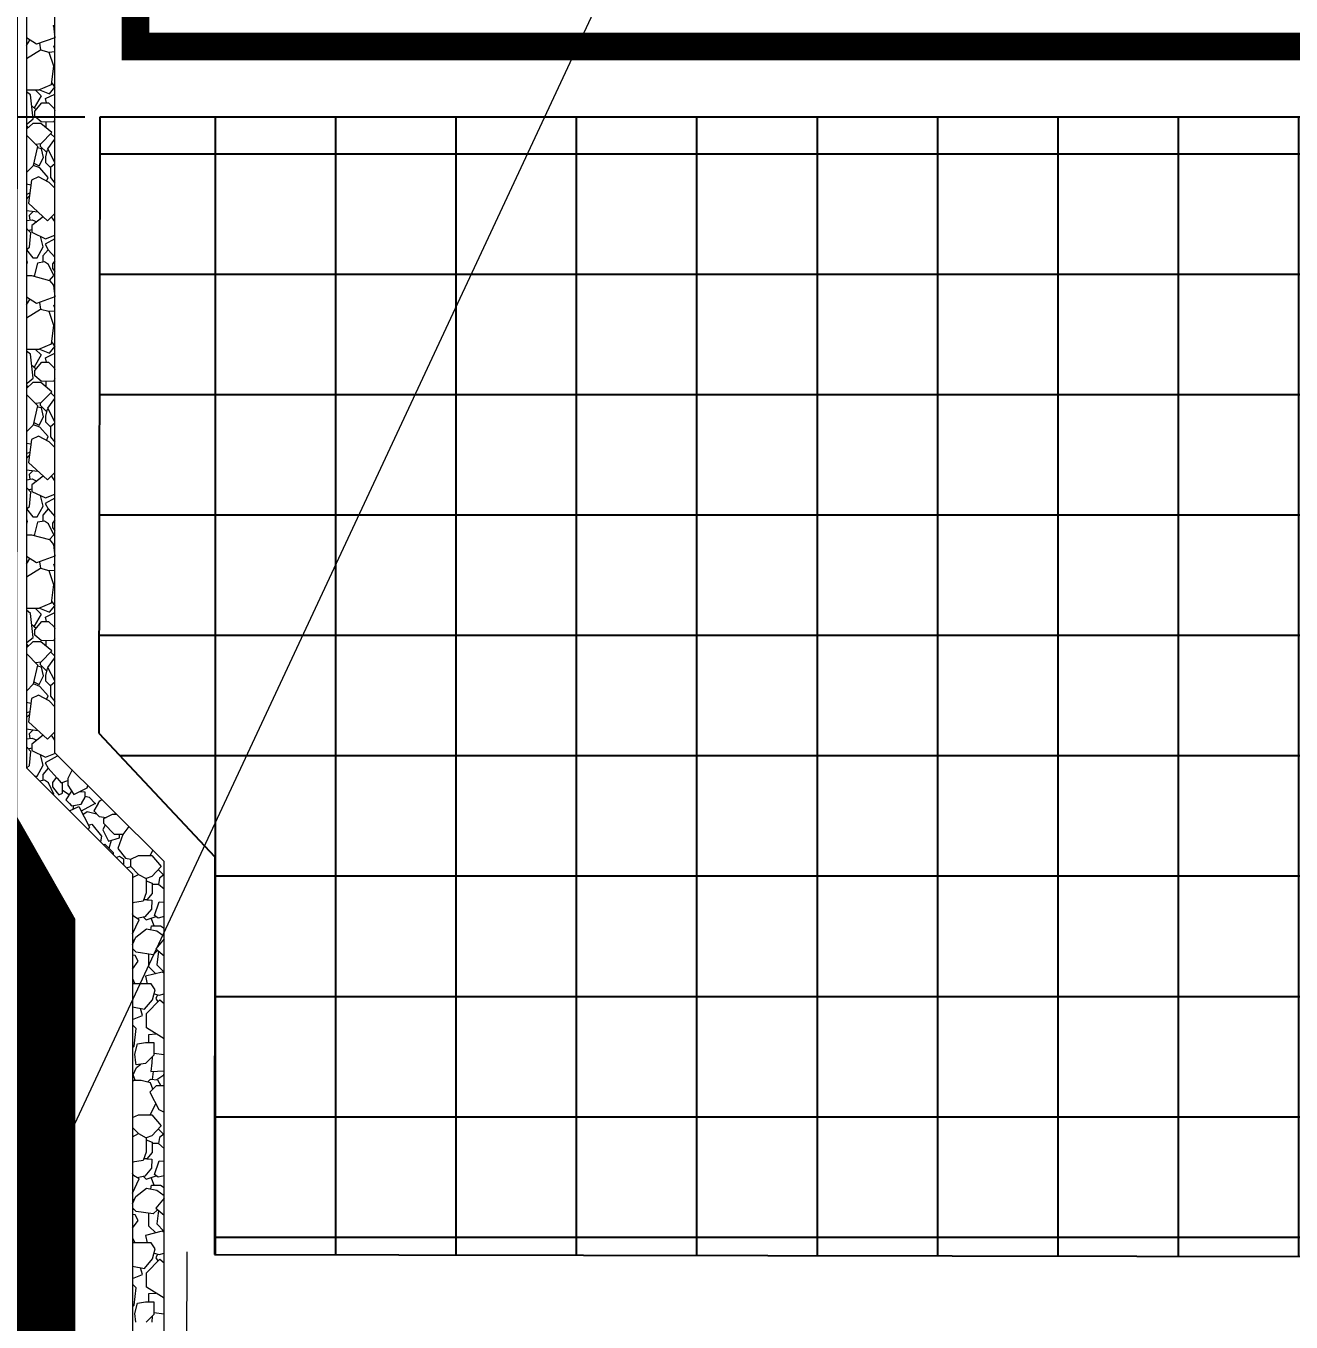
# Model space of a CAD drawing. Header units: inches. Extents: x -0.6 to 87.1, y 0 to 63.4.
# Drawn here: x 10.9 to 16.15, y 26.61 to 31.99 of the extents above; entities that cross this region are included whole.
import ezdxf
from ezdxf import colors
from ezdxf.entities.mleader import LeaderData, LeaderLine
from ezdxf.math import Vec2, Vec3

# ---------------------------------------------------------------- set-up
doc = ezdxf.new("R2010")
doc.units = ezdxf.units.IN
doc.header["$MEASUREMENT"] = 0
doc.linetypes.add('Dash', pattern=[0.25, 0.125, -0.125])
doc.linetypes.add('Dashed - Dense', pattern=[0.8, 0.5, -0.3])
doc.layers.add('Insulation Border', color=8, linetype='Continuous')
doc.layers.add('Insulation Foam', color=9, linetype='Continuous')
doc.layers.add('Protection Course', color=99, linetype='Dashed - Dense', lineweight=0, true_color=0x216123)
doc.layers.add('RamProof SYSTEM LIQUID', color=140, linetype='Continuous', lineweight=0, true_color=0x00bfff)
doc.layers.add('RAM POLY FELT 3.5 FILTER FABRIC.', color=4, linetype='Dash', lineweight=0)
doc.layers.add('Text', color=20, linetype='Continuous', lineweight=0)
doc.styles.get("Standard").update_dxf_attribs({"font": 'arial.ttf'})
doc.dimstyles.get("Standard").update_dxf_attribs({"dimtxt": 0.18, "dimasz": 0.18, "dimexe": 0.18, "dimexo": 0.0625, "dimgap": 0.09, "dimtad": 0, "dimtih": 1, "dimtoh": 1, "dimdec": 4, "dimzin": 0, "dimdsep": 46, "dimtxsty": 'Standard', "dimcen": 0.09, "dimadec": 0, "dimazin": 0, "dimtfac": 1, "dimtdec": 4, "dimtofl": 0, "dimtmove": 0, "dimatfit": 3, "dimfxl": 1, "dimtolj": 1, "dimtzin": 0, "dimarcsym": 0})

# ---------------------------------------------------------------- blocks, each defined once
blk = doc.blocks.new('_Dot')
at = {"color": 0, "linetype": 'ByBlock', "lineweight": -2}
blk.add_line((-0.5, 0), (-1, 0), dxfattribs=at)
at = {"color": 0, "linetype": 'ByBlock', "const_width": 0.5}
blk.add_lwpolyline([(-0.25, 0, 1), (0.25, 0, 1)], format="xyb", close=True, dxfattribs=at)
blk = doc.blocks.new('_ArchTick')
at = {"color": 0, "linetype": 'ByBlock', "const_width": 0.15}
blk.add_lwpolyline([(-0.5, -0.5), (0.5, 0.5)], dxfattribs=at)
blk = doc.blocks.new('*D18')
at = {"layer": 'Defpoints', "color": 0, "transparency": 16777216}
for p in [(6.6715, 61.277), (10.1874, 61.277), (11.2083, 31.6144)]:
    blk.add_point(p, dxfattribs=at)
at = {"layer": 'Text', "color": 0, "lineweight": -2, "transparency": 16777216}
for p, q in [((10.1249, 61.277), (6.4915, 61.277)), ((6.6715, 61.277), (6.6715, 46.4862)), ((6.6715, 31.6144), (6.6715, 45.6029)), ((11.1458, 31.6144), (6.4915, 31.6144))]:
    blk.add_line(p, q, dxfattribs=at)
at = {"layer": 'Text', "color": 0, "lineweight": -2, "transparency": 16777216, "xscale": 0.75, "yscale": 0.75, "zscale": 0.75}
for p, rotation in [((6.6715, 61.277), 90), ((6.6715, 31.6144), 270)]:
    blk.add_blockref('_ArchTick', p, dxfattribs=dict(at, rotation=rotation))
at = {"layer": 'Text', "color": 0, "transparency": 16777216, "insert": (6.6715, 46.0446), "char_height": 0.7, "attachment_point": 5}
blk.add_mtext('\\A1;42" MIN', dxfattribs=at)

msp = doc.modelspace()

# ---------------------------------------------------------------- hatches: boundary and pattern name
at = {"layer": 'Insulation Foam'}
h = msp.add_hatch(dxfattribs=at)
h.set_pattern_fill('NET', color=256, scale=4)
h.set_pattern_definition([(0, (10.1874, 23.9621), (0, 0.5), []), (90, (10.1874, 23.9621), (-0.5, 3e-17), [])])
h.paths.add_polyline_path([(11.20828, 31.61438), (11.20376, 29.05572), (11.68607, 28.54234), (11.68366, 26.88982), (16.4147, 26.88146), (17.40717, 26.68283), (58.72945, 26.68283), (58.72945, 31.61438)])

# ---------------------------------------------------------------- linework, layer by layer
at = {"layer": 'Insulation Border', "flags": 128}
msp.add_lwpolyline([(11.20828, 31.61438), (11.20376, 29.05572), (11.68607, 28.54234), (11.68366, 26.88982), (16.4147, 26.88146), (17.40717, 26.68283), (58.72945, 26.68283), (58.72945, 31.61438)], close=True, dxfattribs=at)
at = {"layer": 'Protection Course', "linetype": 'Continuous'}
for p, q in [((11.015, 31.9933), (11.02078, 31.9441)), ((10.90319, 31.91182), (10.91733, 31.93425)), ((10.94449, 31.91713), (10.9032, 31.94316)), ((11.02078, 31.9441), (10.94449, 31.91713)), ((11.02125, 31.95676), (11.01903, 31.95898)), ((10.90318, 31.85829), (10.96099, 31.89421)), ((10.95684, 31.9215), (10.96099, 31.89421)), ((10.96099, 31.89421), (10.996, 31.88475)), ((10.996, 31.88475), (11.02125, 31.88665)), ((10.996, 31.88475), (11.01569, 31.82726)), ((11.01641, 31.90915), (11.02125, 31.91356)), ((11.02125, 31.89841), (11.01641, 31.90915)), ((11.01569, 31.82726), (11.00546, 31.7485)), ((11.02125, 31.81714), (11.01412, 31.81513)), ((10.95322, 31.72647), (10.90316, 31.72647)), ((10.92047, 31.70662), (10.90316, 31.71966)), ((10.9411, 31.72647), (10.96399, 31.70357)), ((11.00546, 31.7485), (10.95322, 31.72647)), ((10.95681, 31.72798), (10.99913, 31.71108)), ((10.99913, 31.71108), (11.02096, 31.73854)), ((11.0067, 31.75805), (11.02125, 31.73815)), ((10.93097, 31.6067), (10.92047, 31.70662)), ((10.92529, 31.6608), (10.94394, 31.64532)), ((10.96399, 31.70357), (10.93461, 31.65306)), ((10.93836, 31.63859), (10.96738, 31.67356)), ((10.96738, 31.67356), (10.9953, 31.67356)), ((10.98258, 31.69164), (11.02125, 31.7103)), ((10.98625, 31.67356), (10.98258, 31.69164)), ((10.9953, 31.67356), (11.0183, 31.65056)), ((10.90587, 31.58662), (10.93097, 31.6067)), ((10.93836, 31.61661), (10.93836, 31.63859)), ((10.9647, 31.59467), (10.93836, 31.61661)), ((11.02125, 31.60357), (11.01501, 31.59307)), ((11.0183, 31.65056), (11.02125, 31.64239)), ((10.92904, 31.58869), (10.90313, 31.5641)), ((10.90313, 31.58719), (10.90587, 31.58662)), ((10.90313, 31.57788), (10.90971, 31.57035)), ((10.96266, 31.58869), (10.92904, 31.58869)), ((11.00893, 31.55064), (10.96266, 31.58869)), ((10.96376, 31.50547), (11.00893, 31.55064)), ((11.01501, 31.59307), (10.9647, 31.59467)), ((10.98365, 31.59407), (10.98365, 31.57143)), ((10.95062, 31.49178), (10.90312, 31.53927)), ((10.93994, 31.50245), (10.96376, 31.50547)), ((10.96013, 31.50501), (10.96013, 31.49446)), ((10.99117, 31.48256), (11.02125, 31.5225)), ((11.00367, 31.54538), (11.02125, 31.52969)), ((10.93227, 31.41376), (10.95062, 31.49178)), ((10.96538, 31.48306), (10.94945, 31.4868)), ((10.95555, 31.41184), (10.97357, 31.44693)), ((10.96013, 31.49446), (10.98763, 31.46697)), ((10.97357, 31.44693), (10.96538, 31.48306)), ((10.98374, 31.44907), (10.99004, 31.47809)), ((10.98374, 31.42471), (10.98374, 31.44907)), ((10.99004, 31.47809), (10.99329, 31.47858)), ((11.02125, 31.4262), (10.99117, 31.48256)), ((10.9031, 31.38458), (10.93227, 31.41376)), ((10.95846, 31.40336), (10.93227, 31.41376)), ((10.93438, 31.42271), (10.95555, 31.41184)), ((10.99305, 31.36428), (10.95846, 31.40336)), ((11.00318, 31.40527), (10.98374, 31.42471)), ((11.02125, 31.42056), (11.00318, 31.40527)), ((11.00318, 31.40527), (11.00318, 31.36311)), ((10.90309, 31.33727), (10.92149, 31.33369)), ((10.92405, 31.35248), (10.91106, 31.25693)), ((10.95334, 31.36646), (10.92405, 31.35248)), ((10.99729, 31.34316), (10.95334, 31.36646)), ((10.98683, 31.34871), (10.99305, 31.36428)), ((11.02125, 31.3192), (10.99729, 31.34316)), ((11.00318, 31.36311), (11.02125, 31.34052)), ((10.90308, 31.29365), (10.91685, 31.29948)), ((10.915, 31.28588), (10.90308, 31.27396)), ((10.90307, 31.22676), (10.9509, 31.22043)), ((10.91106, 31.25693), (10.99063, 31.18402)), ((10.90306, 31.1853), (10.92732, 31.18836)), ((10.93122, 31.22303), (10.91448, 31.20629)), ((10.91448, 31.20629), (10.91691, 31.18705)), ((10.97281, 31.20035), (10.92538, 31.16405)), ((10.92732, 31.18836), (10.94566, 31.17958)), ((10.99063, 31.18402), (11.02125, 31.21464)), ((11.02125, 31.18065), (11.00728, 31.20067)), ((10.90699, 31.14837), (10.90305, 31.15061)), ((10.92182, 31.13355), (10.90699, 31.14837)), ((10.91159, 31.14378), (10.92538, 31.14779)), ((10.91589, 31.07423), (10.92182, 31.13355)), ((10.92538, 31.16405), (10.92538, 31.13675)), ((10.92538, 31.13675), (10.98264, 31.10945)), ((10.97273, 31.07584), (10.96111, 31.11971)), ((10.98264, 31.10945), (11.02125, 31.12467)), ((10.90304, 31.06401), (10.91589, 31.07423)), ((10.94711, 31.03042), (10.97273, 31.07584)), ((11.02125, 31.10872), (10.98119, 31.08642)), ((10.98119, 31.08642), (10.99374, 31.06388)), ((10.90283, 31.06385), (10.92942, 31.03042)), ((10.90303, 31.02062), (10.90631, 31.01218)), ((10.90631, 31.01218), (10.90303, 31.00055)), ((10.92942, 31.03042), (10.94711, 31.03042)), ((10.97738, 31.01346), (10.94918, 31.00837)), ((10.99374, 31.06388), (10.9711, 31.03773)), ((10.9711, 31.03773), (10.9711, 31.01232)), ((10.99449, 31.00236), (10.97738, 31.01346)), ((10.99374, 31.06388), (11.02125, 31.03225)), ((11.02125, 31.01809), (11.01079, 31.00442)), ((10.94918, 31.00837), (10.93461, 30.95345)), ((11.01669, 30.95612), (10.99449, 31.00236)), ((11.01079, 31.00442), (11.01079, 30.98617)), ((11.01079, 30.98617), (11.02125, 30.97283)), ((10.90302, 30.95635), (10.92368, 30.95635)), ((10.92368, 30.95635), (10.99853, 30.93649)), ((10.93461, 30.95345), (10.93531, 30.95612)), ((10.99853, 30.93649), (11.01669, 30.95612)), ((10.99853, 30.93649), (11.015, 30.91654)), ((11.015, 30.91654), (11.02078, 30.86734)), ((10.94449, 30.84037), (10.903, 30.86652)), ((10.903, 30.83475), (10.91733, 30.85749)), ((11.02078, 30.86734), (10.94449, 30.84037)), ((11.02125, 30.88), (11.01903, 30.88222)), ((10.90299, 30.78142), (10.96099, 30.81745)), ((10.95684, 30.84474), (10.96099, 30.81745)), ((10.96099, 30.81745), (10.996, 30.80799)), ((10.996, 30.80799), (11.02125, 30.8099)), ((10.996, 30.80799), (11.01569, 30.7505)), ((11.01641, 30.83239), (11.02125, 30.8368)), ((11.02125, 30.82166), (11.01641, 30.83239)), ((11.01569, 30.7505), (11.00546, 30.67175)), ((11.02125, 30.74039), (11.01412, 30.73838)), ((10.95322, 30.64971), (10.90296, 30.64971)), ((10.92047, 30.62986), (10.90296, 30.64304)), ((10.9411, 30.64971), (10.96399, 30.62681)), ((11.00546, 30.67175), (10.95322, 30.64971)), ((10.95681, 30.65122), (10.99913, 30.63433)), ((10.99913, 30.63433), (11.02096, 30.66179)), ((11.0067, 30.6813), (11.02125, 30.66139)), ((10.93097, 30.52994), (10.92047, 30.62986)), ((10.92529, 30.58404), (10.94394, 30.56856)), ((10.96399, 30.62681), (10.93461, 30.5763)), ((10.93836, 30.56183), (10.96738, 30.5968)), ((10.96738, 30.5968), (10.9953, 30.5968)), ((10.98258, 30.61489), (11.02125, 30.63354)), ((10.98625, 30.5968), (10.98258, 30.61489)), ((10.9953, 30.5968), (11.0183, 30.5738)), ((10.90587, 30.50986), (10.93097, 30.52994)), ((10.93836, 30.53985), (10.93836, 30.56183)), ((10.9647, 30.51791), (10.93836, 30.53985)), ((11.02125, 30.52682), (11.01501, 30.51631)), ((11.0183, 30.5738), (11.02125, 30.56563)), ((10.92904, 30.51193), (10.90293, 30.48716)), ((10.90294, 30.51047), (10.90587, 30.50986)), ((10.90294, 30.50134), (10.90971, 30.49359)), ((10.96266, 30.51193), (10.92904, 30.51193)), ((11.00893, 30.47388), (10.96266, 30.51193)), ((10.96376, 30.42871), (11.00893, 30.47388)), ((11.01501, 30.51631), (10.9647, 30.51791)), ((10.98365, 30.51731), (10.98365, 30.49467)), ((10.95062, 30.41502), (10.90293, 30.46271)), ((10.93994, 30.4257), (10.96376, 30.42871)), ((10.96013, 30.42825), (10.96013, 30.4177)), ((10.99117, 30.4058), (11.02125, 30.44575)), ((11.00367, 30.46862), (11.02125, 30.45293)), ((10.93227, 30.337), (10.95062, 30.41502)), ((10.96538, 30.4063), (10.94945, 30.41004)), ((10.95555, 30.33508), (10.97357, 30.37017)), ((10.96013, 30.4177), (10.98763, 30.39021)), ((10.97357, 30.37017), (10.96538, 30.4063)), ((10.98374, 30.37231), (10.99004, 30.40133)), ((10.98374, 30.34795), (10.98374, 30.37231)), ((10.99004, 30.40133), (10.99329, 30.40182)), ((11.02125, 30.34944), (10.99117, 30.4058)), ((10.9029, 30.30762), (10.93227, 30.337)), ((10.95846, 30.3266), (10.93227, 30.337)), ((10.93438, 30.34595), (10.95555, 30.33508)), ((10.99305, 30.28752), (10.95846, 30.3266)), ((11.00318, 30.32851), (10.98374, 30.34795)), ((11.02125, 30.3438), (11.00318, 30.32851)), ((11.00318, 30.32851), (11.00318, 30.28635)), ((10.90289, 30.26055), (10.92149, 30.25693)), ((10.92405, 30.27572), (10.91106, 30.18017)), ((10.95334, 30.2897), (10.92405, 30.27572)), ((10.99729, 30.2664), (10.95334, 30.2897)), ((10.98683, 30.27195), (10.99305, 30.28752)), ((11.02125, 30.24244), (10.99729, 30.2664)), ((11.00318, 30.28635), (11.02125, 30.26376)), ((10.915, 30.20912), (10.90288, 30.197)), ((10.90289, 30.21681), (10.91685, 30.22272)), ((10.90252, 30.15007), (10.9509, 30.14367)), ((10.91106, 30.18017), (10.99063, 30.10727)), ((10.90287, 30.10852), (10.92732, 30.1116)), ((10.93122, 30.14627), (10.91448, 30.12953)), ((10.91448, 30.12953), (10.91691, 30.11029)), ((10.97281, 30.1236), (10.92538, 30.08729)), ((10.92732, 30.1116), (10.94566, 30.10282)), ((10.99063, 30.10727), (11.02125, 30.13788)), ((11.02125, 30.10389), (11.00728, 30.12391)), ((10.90699, 30.07162), (10.90286, 30.07396)), ((10.92182, 30.05679), (10.90699, 30.07162)), ((10.91159, 30.06702), (10.92538, 30.07103)), ((10.91589, 29.99747), (10.92182, 30.05679)), ((10.92538, 30.08729), (10.92538, 30.05999)), ((10.92538, 30.05999), (10.98264, 30.03269)), ((10.97273, 29.99909), (10.96111, 30.04296)), ((10.98264, 30.03269), (11.02125, 30.04791)), ((10.90285, 29.9871), (10.91589, 29.99747)), ((10.94711, 29.95366), (10.97273, 29.99909)), ((11.02125, 30.03196), (10.98119, 30.00966)), ((10.98119, 30.00966), (10.99374, 29.98712)), ((10.90283, 29.98709), (10.92942, 29.95366)), ((10.90631, 29.93542), (10.90283, 29.92311)), ((10.90284, 29.94436), (10.90631, 29.93542)), ((10.92942, 29.95366), (10.94711, 29.95366)), ((10.97738, 29.9367), (10.94918, 29.93161)), ((10.99374, 29.98712), (10.9711, 29.96097)), ((10.9711, 29.96097), (10.9711, 29.93556)), ((10.99449, 29.9256), (10.97738, 29.9367)), ((10.99374, 29.98712), (11.02125, 29.9555)), ((11.02125, 29.94134), (11.01079, 29.92766)), ((10.94918, 29.93161), (10.93461, 29.8767)), ((11.01669, 29.87936), (10.99449, 29.9256)), ((11.01079, 29.92766), (11.01079, 29.90941)), ((11.01079, 29.90941), (11.02125, 29.89607)), ((10.90283, 29.87959), (10.92368, 29.87959)), ((10.92368, 29.87959), (10.99853, 29.85973)), ((10.93461, 29.8767), (10.93531, 29.87936)), ((10.99853, 29.85973), (11.01669, 29.87936)), ((10.99853, 29.85973), (11.015, 29.83979)), ((11.015, 29.83979), (11.02078, 29.79058)), ((10.9028, 29.75769), (10.91733, 29.78073)), ((10.94449, 29.76361), (10.90281, 29.78988)), ((11.02078, 29.79058), (10.94449, 29.76361)), ((11.02125, 29.80325), (11.01903, 29.80546)), ((10.90279, 29.70454), (10.96099, 29.74069)), ((10.95684, 29.76798), (10.96099, 29.74069)), ((10.96099, 29.74069), (10.996, 29.73123)), ((10.996, 29.73123), (11.02125, 29.73314)), ((10.996, 29.73123), (11.01569, 29.67374)), ((11.01641, 29.75563), (11.02125, 29.76004)), ((11.02125, 29.7449), (11.01641, 29.75563)), ((11.01569, 29.67374), (11.00546, 29.59499)), ((11.02125, 29.66363), (11.01412, 29.66162)), ((10.95322, 29.57295), (10.90277, 29.57295)), ((10.92047, 29.5531), (10.90277, 29.56643)), ((10.9411, 29.57295), (10.96399, 29.55005)), ((11.00546, 29.59499), (10.95322, 29.57295)), ((10.95681, 29.57446), (10.99913, 29.55757)), ((10.99913, 29.55757), (11.02096, 29.58503)), ((11.0067, 29.60454), (11.02125, 29.58463)), ((10.93097, 29.45318), (10.92047, 29.5531)), ((10.92529, 29.50728), (10.94394, 29.4918)), ((10.96399, 29.55005), (10.93461, 29.49954)), ((10.93836, 29.48508), (10.96738, 29.52004)), ((10.96738, 29.52004), (10.9953, 29.52004)), ((10.98258, 29.53813), (11.02125, 29.55678)), ((10.98625, 29.52004), (10.98258, 29.53813)), ((10.9953, 29.52004), (11.0183, 29.49704)), ((10.90587, 29.4331), (10.93097, 29.45318)), ((10.93836, 29.4631), (10.93836, 29.48508)), ((10.9647, 29.44116), (10.93836, 29.4631)), ((11.02125, 29.45006), (11.01501, 29.43955)), ((11.0183, 29.49704), (11.02125, 29.48887)), ((10.92904, 29.43517), (10.90274, 29.41022)), ((10.90274, 29.4248), (10.90971, 29.41683)), ((10.90275, 29.43375), (10.90587, 29.4331)), ((10.96266, 29.43517), (10.92904, 29.43517)), ((11.00893, 29.39712), (10.96266, 29.43517)), ((10.96376, 29.35195), (11.00893, 29.39712)), ((11.01501, 29.43955), (10.9647, 29.44116)), ((10.98365, 29.44055), (10.98365, 29.41791)), ((10.95062, 29.33826), (10.90274, 29.38614)), ((10.93994, 29.34894), (10.96376, 29.35195)), ((10.96013, 29.35149), (10.96013, 29.34095)), ((10.99117, 29.32905), (11.02125, 29.36899)), ((11.00367, 29.39186), (11.02125, 29.37617)), ((10.93227, 29.26024), (10.95062, 29.33826)), ((10.96538, 29.32954), (10.94945, 29.33329)), ((10.95555, 29.25832), (10.97357, 29.29341)), ((10.96013, 29.34095), (10.98763, 29.31345)), ((10.97357, 29.29341), (10.96538, 29.32954)), ((10.98374, 29.29555), (10.99004, 29.32457)), ((10.98374, 29.27119), (10.98374, 29.29555)), ((10.99004, 29.32457), (10.99329, 29.32506)), ((11.02125, 29.27268), (10.99117, 29.32905)), ((10.90271, 29.23067), (10.93227, 29.26024)), ((10.95846, 29.24984), (10.93227, 29.26024)), ((10.93438, 29.26919), (10.95555, 29.25832)), ((10.99305, 29.21076), (10.95846, 29.24984)), ((11.00318, 29.25175), (10.98374, 29.27119)), ((11.02125, 29.26704), (11.00318, 29.25175)), ((11.00318, 29.25175), (11.00318, 29.20959)), ((10.9027, 29.18383), (10.92149, 29.18017)), ((10.92405, 29.19896), (10.91106, 29.10341)), ((10.95334, 29.21294), (10.92405, 29.19896)), ((10.99729, 29.18964), (10.95334, 29.21294)), ((10.98683, 29.19519), (10.99305, 29.21076)), ((11.02125, 29.16568), (10.99729, 29.18964)), ((11.00318, 29.20959), (11.02125, 29.187)), ((10.90269, 29.13997), (10.91685, 29.14596)), ((10.915, 29.13236), (10.90269, 29.12005)), ((10.90252, 29.07332), (10.9509, 29.06691)), ((10.91106, 29.10341), (10.99063, 29.03051)), ((10.90267, 29.03174), (10.92732, 29.03484)), ((10.93122, 29.06952), (10.91448, 29.05277)), ((10.91448, 29.05277), (10.91691, 29.03353)), ((10.97281, 29.04684), (10.92538, 29.01053)), ((10.92732, 29.03484), (10.94566, 29.02606)), ((10.99063, 29.03051), (11.02125, 29.06113)), ((11.02125, 29.02713), (11.00728, 29.04715)), ((10.90699, 28.99486), (10.90267, 28.99732)), ((10.92182, 28.98003), (10.90699, 28.99486)), ((10.91159, 28.99026), (10.92538, 28.99427)), ((10.91589, 28.92071), (10.92182, 28.98003)), ((10.92538, 29.01053), (10.92538, 28.98323)), ((10.92538, 28.98323), (10.98264, 28.95593)), ((10.97273, 28.92233), (10.96111, 28.9662)), ((10.98264, 28.95593), (11.02336, 28.97199)), ((10.90329, 28.91069), (10.91589, 28.92071)), ((10.94711, 28.8769), (10.97273, 28.92233)), ((11.02997, 28.96005), (10.98119, 28.9329)), ((10.98119, 28.9329), (10.99374, 28.91036)), ((11.03341, 28.96197), (11.02997, 28.96005)), ((10.93715, 28.8769), (10.94711, 28.8769)), ((10.97738, 28.85994), (10.95771, 28.85639)), ((10.99374, 28.91036), (10.9711, 28.88421)), ((10.9711, 28.88421), (10.9711, 28.85881)), ((10.99449, 28.84884), (10.97738, 28.85994)), ((10.99374, 28.91036), (11.02997, 28.86871)), ((11.02701, 28.87211), (11.01079, 28.8509)), ((11.02997, 28.86871), (11.04711, 28.84901)), ((11.04711, 28.84901), (11.07495, 28.85916)), ((11.09238, 28.90313), (11.07495, 28.86678)), ((11.07495, 28.86678), (11.07495, 28.84015)), ((11.01669, 28.8026), (10.99449, 28.84884)), ((11.01079, 28.8509), (11.01079, 28.83265)), ((11.01079, 28.83265), (11.02997, 28.80818)), ((11.02997, 28.80818), (11.03726, 28.79889)), ((11.03726, 28.79889), (11.05323, 28.80619)), ((11.05323, 28.80619), (11.05323, 28.85124)), ((11.05323, 28.8186), (11.08085, 28.80021)), ((11.09082, 28.81518), (11.06643, 28.77854)), ((11.07495, 28.84015), (11.10025, 28.80034)), ((11.10025, 28.80034), (11.15475, 28.82851)), ((11.147, 28.8105), (11.12367, 28.81245)), ((11.147, 28.78919), (11.147, 28.8105)), ((11.15475, 28.82851), (11.15759, 28.83808)), ((11.01426, 28.79998), (11.01669, 28.8026)), ((11.06643, 28.77854), (11.08194, 28.76303)), ((11.08126, 28.73313), (11.12123, 28.75074)), ((11.08194, 28.76303), (11.09073, 28.75424)), ((11.09073, 28.75424), (11.12968, 28.76056)), ((11.099, 28.75558), (11.09619, 28.73971)), ((11.12123, 28.75074), (11.16432, 28.6648)), ((11.12968, 28.76056), (11.13117, 28.76303)), ((11.18834, 28.76303), (11.13067, 28.7319)), ((11.13117, 28.76303), (11.147, 28.78919)), ((11.147, 28.79353), (11.16368, 28.79045)), ((11.16368, 28.79045), (11.18834, 28.76303)), ((11.20127, 28.76303), (11.18222, 28.73295)), ((11.20127, 28.76303), (11.20826, 28.77407)), ((11.20826, 28.77407), (11.2162, 28.7796)), ((11.1377, 28.71789), (11.15557, 28.72981)), ((11.15557, 28.72981), (11.19395, 28.72122)), ((11.18222, 28.73295), (11.20569, 28.70948)), ((11.20569, 28.70948), (11.23381, 28.70562)), ((11.22508, 28.70119), (11.26067, 28.71925)), ((11.22508, 28.68093), (11.22508, 28.70119)), ((11.26067, 28.71925), (11.27669, 28.71925)), ((11.27214, 28.7238), (11.27065, 28.71925)), ((11.16432, 28.6648), (11.15959, 28.65499)), ((11.16005, 28.67332), (11.17525, 28.67764)), ((11.17525, 28.67764), (11.21522, 28.62727)), ((11.2304, 28.67527), (11.22016, 28.65459)), ((11.22016, 28.65459), (11.24316, 28.60663)), ((11.26833, 28.63498), (11.22508, 28.68093)), ((11.32768, 28.66839), (11.30345, 28.63498)), ((11.21522, 28.62727), (11.21043, 28.60428)), ((11.22204, 28.59269), (11.22805, 28.59414)), ((11.22805, 28.59414), (11.26287, 28.55932)), ((11.24316, 28.60663), (11.2889, 28.62059)), ((11.25435, 28.61004), (11.24546, 28.57673)), ((11.30345, 28.63498), (11.26833, 28.63498)), ((11.30345, 28.63498), (11.28226, 28.57666)), ((11.2889, 28.62059), (11.2889, 28.63498)), ((11.26287, 28.55932), (11.26287, 28.55196)), ((11.27514, 28.53971), (11.28981, 28.54421)), ((11.28226, 28.57666), (11.31375, 28.53651)), ((11.28981, 28.54421), (11.30623, 28.53304)), ((11.31375, 28.53651), (11.3365, 28.53261)), ((11.3365, 28.53261), (11.36771, 28.54685)), ((11.36771, 28.54685), (11.42356, 28.54685)), ((11.41641, 28.54685), (11.42775, 28.56856)), ((11.42356, 28.54685), (11.46189, 28.50141)), ((11.30623, 28.53304), (11.30623, 28.5087)), ((11.30623, 28.50939), (11.32857, 28.48705)), ((11.31904, 28.49658), (11.3365, 28.50141)), ((11.32857, 28.48705), (11.32857, 28.48641)), ((11.3365, 28.50141), (11.3365, 28.53261)), ((11.36881, 28.4691), (11.3365, 28.50141)), ((11.46189, 28.50141), (11.42356, 28.46034)), ((11.45025, 28.48894), (11.46909, 28.4701)), ((11.34368, 28.4556), (11.36881, 28.4691)), ((11.36881, 28.4691), (11.40056, 28.45213)), ((11.42356, 28.46034), (11.40056, 28.45213)), ((11.40056, 28.45213), (11.40056, 28.39245)), ((11.40056, 28.44278), (11.42522, 28.43292)), ((11.42522, 28.43292), (11.42522, 28.39022)), ((11.4515, 28.42745), (11.42522, 28.42745)), ((11.45533, 28.45318), (11.4515, 28.42745)), ((11.47441, 28.40787), (11.4515, 28.42745)), ((11.47441, 28.46808), (11.45533, 28.45318)), ((11.46909, 28.4701), (11.47441, 28.47046)), ((11.40056, 28.39245), (11.38742, 28.3574)), ((11.42522, 28.39022), (11.40332, 28.36394)), ((11.38742, 28.3574), (11.34368, 28.35078)), ((11.34368, 28.34797), (11.34573, 28.35109)), ((11.40332, 28.36394), (11.38987, 28.36394)), ((11.42287, 28.32506), (11.39455, 28.29213)), ((11.40332, 28.36394), (11.42348, 28.36239)), ((11.42348, 28.36239), (11.42287, 28.32506)), ((11.43528, 28.29894), (11.45398, 28.35552)), ((11.45398, 28.35552), (11.47441, 28.35428)), ((11.34813, 28.29575), (11.34368, 28.30483)), ((11.34813, 28.29575), (11.34368, 28.29621)), ((11.34368, 28.22157), (11.37094, 28.28069)), ((11.37094, 28.28069), (11.34813, 28.29575)), ((11.39455, 28.29213), (11.36353, 28.28558)), ((11.38898, 28.29096), (11.40019, 28.27975)), ((11.40019, 28.27975), (11.44143, 28.29418)), ((11.43293, 28.25489), (11.42081, 28.28696)), ((11.44985, 28.28765), (11.43528, 28.29894)), ((11.47441, 28.29398), (11.44985, 28.28765)), ((11.35711, 28.20795), (11.40201, 28.24245)), ((11.40201, 28.24245), (11.445, 28.23447)), ((11.42004, 28.2391), (11.42296, 28.25489)), ((11.42296, 28.25489), (11.46005, 28.25489)), ((11.445, 28.23447), (11.47441, 28.21187)), ((11.46005, 28.25489), (11.47441, 28.24563)), ((11.34368, 28.17728), (11.35711, 28.20795)), ((11.35043, 28.1927), (11.34368, 28.19945)), ((11.35875, 28.14608), (11.34368, 28.16115)), ((11.34748, 28.15736), (11.34368, 28.15255)), ((11.47441, 28.20146), (11.43973, 28.15942)), ((11.43973, 28.15942), (11.47441, 28.13082)), ((11.35437, 28.13239), (11.34368, 28.13342)), ((11.34368, 28.07585), (11.36642, 28.10885)), ((11.36642, 28.10885), (11.35437, 28.13239)), ((11.42986, 28.1352), (11.35875, 28.14608)), ((11.41179, 28.08479), (11.41179, 28.13797)), ((11.44759, 28.15294), (11.42986, 28.1352)), ((11.45122, 28.14994), (11.44405, 28.09379)), ((11.46736, 28.06327), (11.39739, 28.04636)), ((11.43994, 28.05664), (11.41179, 28.08479)), ((11.44405, 28.09379), (11.47389, 28.06395)), ((11.47441, 28.05826), (11.46736, 28.06327)), ((11.47389, 28.06395), (11.47441, 28.06414)), ((11.34368, 28.03601), (11.35303, 28.01509)), ((11.34506, 28.01512), (11.34368, 28.01335)), ((11.42138, 28.01483), (11.34506, 28.01512)), ((11.39739, 28.04636), (11.40499, 28.01489)), ((11.43815, 27.99006), (11.42138, 28.01483)), ((11.39341, 27.90856), (11.42697, 27.94851)), ((11.4014, 27.89098), (11.45653, 27.94771)), ((11.42697, 27.94851), (11.43815, 27.99006)), ((11.43351, 27.97281), (11.45357, 27.96741)), ((11.44771, 27.96899), (11.43984, 27.95354)), ((11.43984, 27.95354), (11.44916, 27.94012)), ((11.45357, 27.96741), (11.47441, 27.97313)), ((11.45653, 27.94771), (11.47441, 27.93242)), ((11.34368, 27.91835), (11.39341, 27.90856)), ((11.38468, 27.88354), (11.37623, 27.91194)), ((11.4014, 27.83106), (11.4014, 27.89098)), ((11.34368, 27.86697), (11.38468, 27.88354)), ((11.35926, 27.82864), (11.34368, 27.84422)), ((11.3506, 27.75607), (11.35926, 27.82864)), ((11.47441, 27.78566), (11.4014, 27.83106)), ((11.41168, 27.80431), (11.44007, 27.80701)), ((11.41168, 27.77102), (11.41168, 27.80431)), ((11.34368, 27.74914), (11.3506, 27.75607)), ((11.35335, 27.72211), (11.36452, 27.76491)), ((11.36452, 27.76491), (11.39781, 27.77102)), ((11.39781, 27.77102), (11.43222, 27.77102)), ((11.43222, 27.77102), (11.43222, 27.71775)), ((11.35796, 27.68627), (11.35335, 27.72211)), ((11.35897, 27.67836), (11.35796, 27.68627)), ((11.39781, 27.68335), (11.35897, 27.67836)), ((11.36074, 27.66674), (11.37839, 27.68085)), ((11.40074, 27.68627), (11.39781, 27.68335)), ((11.43222, 27.71775), (11.40074, 27.68627)), ((11.42322, 27.68627), (11.41993, 27.65044)), ((11.42549, 27.71102), (11.42322, 27.68627)), ((11.43222, 27.72607), (11.47441, 27.72108)), ((11.3468, 27.6365), (11.36074, 27.66674)), ((11.35436, 27.61501), (11.3468, 27.6365)), ((11.41993, 27.65044), (11.47441, 27.65291)), ((11.42989, 27.65089), (11.42566, 27.61773)), ((11.44386, 27.61656), (11.47341, 27.63579)), ((11.47341, 27.63579), (11.47441, 27.6431)), ((11.34888, 27.61306), (11.34368, 27.60924)), ((11.37991, 27.61306), (11.34888, 27.61306)), ((11.41823, 27.60302), (11.37991, 27.61306)), ((11.4058, 27.60628), (11.41776, 27.61823)), ((11.44126, 27.59044), (11.41485, 27.56404)), ((11.41776, 27.61823), (11.44793, 27.61629)), ((11.42796, 27.57714), (11.41823, 27.60302)), ((11.47441, 27.59044), (11.44126, 27.59044)), ((11.44793, 27.61629), (11.46086, 27.59044)), ((11.41485, 27.56404), (11.45243, 27.49294)), ((11.41641, 27.47009), (11.44032, 27.51586)), ((11.34368, 27.45913), (11.36771, 27.47009)), ((11.36771, 27.47009), (11.42356, 27.47009)), ((11.42356, 27.47009), (11.46189, 27.42465)), ((11.45243, 27.49294), (11.47441, 27.48104)), ((11.36881, 27.39234), (11.34368, 27.41747)), ((11.46189, 27.42465), (11.42356, 27.38358)), ((11.45025, 27.41218), (11.46909, 27.39334)), ((11.34368, 27.37884), (11.36881, 27.39234)), ((11.36881, 27.39234), (11.40056, 27.37537)), ((11.42356, 27.38358), (11.40056, 27.37537)), ((11.40056, 27.37537), (11.40056, 27.31569)), ((11.40056, 27.36602), (11.42522, 27.35617)), ((11.42522, 27.35617), (11.42522, 27.31346)), ((11.4515, 27.35069), (11.42522, 27.35069)), ((11.45533, 27.37642), (11.4515, 27.35069)), ((11.47441, 27.33112), (11.4515, 27.35069)), ((11.47441, 27.39132), (11.45533, 27.37642)), ((11.46909, 27.39334), (11.47441, 27.3937)), ((11.40056, 27.31569), (11.38742, 27.28065)), ((11.42522, 27.31346), (11.40332, 27.28718)), ((11.38742, 27.28065), (11.34368, 27.27402)), ((11.34368, 27.27121), (11.34573, 27.27433)), ((11.40332, 27.28718), (11.38987, 27.28718)), ((11.42287, 27.2483), (11.39455, 27.21537)), ((11.40332, 27.28718), (11.42348, 27.28563)), ((11.42348, 27.28563), (11.42287, 27.2483)), ((11.43528, 27.22218), (11.45398, 27.27876)), ((11.45398, 27.27876), (11.47441, 27.27752)), ((11.34813, 27.21899), (11.34368, 27.22807)), ((11.34813, 27.21899), (11.34368, 27.21945)), ((11.34368, 27.14481), (11.37094, 27.20393)), ((11.37094, 27.20393), (11.34813, 27.21899)), ((11.39455, 27.21537), (11.36353, 27.20882)), ((11.38898, 27.2142), (11.40019, 27.20299)), ((11.40019, 27.20299), (11.44143, 27.21742)), ((11.43293, 27.17813), (11.42081, 27.2102)), ((11.44985, 27.21089), (11.43528, 27.22218)), ((11.47441, 27.21723), (11.44985, 27.21089)), ((11.35711, 27.13119), (11.40201, 27.16569)), ((11.40201, 27.16569), (11.445, 27.15771)), ((11.42004, 27.16234), (11.42296, 27.17813)), ((11.42296, 27.17813), (11.46005, 27.17813)), ((11.445, 27.15771), (11.47441, 27.13512)), ((11.46005, 27.17813), (11.47441, 27.16887)), ((11.34368, 27.10052), (11.35711, 27.13119)), ((11.35043, 27.11594), (11.34368, 27.1227)), ((11.35875, 27.06932), (11.34368, 27.08439)), ((11.34748, 27.0806), (11.34368, 27.07579)), ((11.47441, 27.1247), (11.43973, 27.08266)), ((11.43973, 27.08266), (11.47441, 27.05406)), ((11.35437, 27.05563), (11.34368, 27.05667)), ((11.34368, 26.99909), (11.36642, 27.03209)), ((11.36642, 27.03209), (11.35437, 27.05563)), ((11.42986, 27.05844), (11.35875, 27.06932)), ((11.41179, 27.00803), (11.41179, 27.06121)), ((11.44759, 27.07618), (11.42986, 27.05844)), ((11.45122, 27.07318), (11.44405, 27.01703)), ((11.46736, 26.98651), (11.39739, 26.96961)), ((11.43994, 26.97988), (11.41179, 27.00803)), ((11.44405, 27.01703), (11.47389, 26.98719)), ((11.47441, 26.9815), (11.46736, 26.98651)), ((11.47389, 26.98719), (11.47441, 26.98738)), ((11.34368, 26.95925), (11.35303, 26.93833)), ((11.34506, 26.93836), (11.34368, 26.93659)), ((11.42138, 26.93807), (11.34506, 26.93836)), ((11.39739, 26.96961), (11.40499, 26.93813)), ((11.43815, 26.9133), (11.42138, 26.93807)), ((11.39341, 26.8318), (11.42697, 26.87175)), ((11.4014, 26.81422), (11.45653, 26.87095)), ((11.42697, 26.87175), (11.43815, 26.9133)), ((11.43351, 26.89605), (11.45357, 26.89065)), ((11.44771, 26.89223), (11.43984, 26.87678)), ((11.43984, 26.87678), (11.44916, 26.86337)), ((11.45357, 26.89065), (11.47441, 26.89637)), ((11.45653, 26.87095), (11.47441, 26.85566)), ((11.34368, 26.8416), (11.39341, 26.8318)), ((11.38468, 26.80679), (11.37623, 26.83518)), ((11.4014, 26.7543), (11.4014, 26.81422)), ((11.34368, 26.79021), (11.38468, 26.80679)), ((11.35926, 26.75188), (11.34368, 26.76746)), ((11.3506, 26.67931), (11.35926, 26.75188)), ((11.47441, 26.7089), (11.4014, 26.7543)), ((11.41168, 26.72755), (11.44007, 26.73025)), ((11.41168, 26.69426), (11.41168, 26.72755)), ((11.34368, 26.67239), (11.3506, 26.67931)), ((11.35335, 26.64535), (11.36452, 26.68815)), ((11.36452, 26.68815), (11.39781, 26.69426)), ((11.39781, 26.69426), (11.43222, 26.69426)), ((11.43222, 26.69426), (11.43222, 26.64099)), ((11.35796, 26.60951), (11.35335, 26.64535)), ((11.43222, 26.64099), (11.40074, 26.60951)), ((11.42549, 26.63426), (11.42322, 26.60951)), ((11.43222, 26.64931), (11.47441, 26.64432))]:
    msp.add_line(p, q, dxfattribs=at)
at = {"layer": 'Protection Course', "linetype": 'Continuous', "flags": 128}
msp.add_lwpolyline([(10.90265, 28.91132), (11.34368, 28.47134), (11.34368, 25.175), (11.34597, 25.175), (11.34597, 25.05252), (15.0428, 25.05252), (15.0428, 25.175), (11.47441, 25.175), (11.47441, 28.522), (11.02125, 28.97409), (11.02125, 61.27759), (10.90845, 61.27841)], close=True, dxfattribs=at)
at = {"layer": 'Protection Course'}
msp.add_lwpolyline([(11.568, 25.60119), (11.57042, 27.18139)], dxfattribs=at)
at = {"layer": 'Protection Course', "linetype": 'Continuous'}
for p in [(11.015, 31.9933), (11.015, 30.91654), (11.015, 29.83979), (11.13117, 28.76303), (11.18834, 28.76303)]:
    msp.add_point(p, dxfattribs=at)
at = {"layer": 'RAM POLY FELT 3.5 FILTER FABRIC.', "ltscale": 0.2, "const_width": 0.11517}
msp.add_lwpolyline([(11.35544, 35.06658), (11.35544, 31.90772), (58.72943, 31.90772)], dxfattribs=at)
at = {"layer": 'RamProof SYSTEM LIQUID', "const_width": 0.3}
msp.add_lwpolyline([(58.72947, 24.58554), (14.57656, 24.58554), (14.1122, 24.74529), (10.95552, 24.74529), (10.95552, 28.24544), (10.71483, 28.66778), (10.74478, 61.27705)], dxfattribs=at)

# ---------------------------------------------------------------- dimensions: what is measured, and where the dimension line sits
at = {"layer": 'Text'}
dim = msp.add_linear_dim(base=(6.6715, 61.27705), p1=(11.20828, 31.61438), p2=(10.18738, 61.27705), angle=90, text='42" MIN', dimstyle='Standard', override={"dimtxt": 0.7, "dimasz": 0.75, "dimblk1": 'ArchTick', "dimblk2": 'ArchTick', "dimsah": 1}, dxfattribs=at)
dim.commit()
dim.dimension.update_dxf_attribs({"geometry": '*D18', "text_midpoint": (6.6715, 46.04457), "dimtype": 160})

# ---------------------------------------------------------------- leaders
ml = msp.add_multileader_mtext('Standard', dxfattribs=at)
ml.set_content('RAM HDR 327 SET IN RAM PROOF GC TYPICAL ALL 90 DEGREE BASE FLASHINGS \\Por POLYFELT 125 VP EMBEDDED IN RAM PROOF GC *(CONSULT A BARRETT REPRESENTATIVE)', color=256)
ml.set_leader_properties(color=256, lineweight=0)
ml.set_arrow_properties(name='DOT')
ml.build(insert=Vec2(0, 0))
ml.multileader.update_dxf_attribs({"text_left_attachment_type": 2, "text_right_attachment_type": 2, "dogleg_length": 0.36, "arrow_head_size": 0.5})
ctx = ml.context
ctx.base_point, ctx.char_height, ctx.arrow_head_size, ctx.landing_gap_size, ctx.plane_origin = Vec3(20.66152, 42.67995), 0.72, 0.5, 0.36, Vec3(10.64875, 26.13178)
ctx.left_attachment, ctx.right_attachment = 2, 2
notes = []
notes.append((ctx, [(1, (1, 1, 0), (18.21698, 42.67995), (1, 0), 2.44454, [(0, [(10.81466, 26.81415)], 0, [])])]))
ctx.mtext.insert, ctx.mtext.defined_height, ctx.mtext.flow_direction = Vec3(21.02152, 43.75855), 3.22093, 5
for ctx, leaders in notes:
    for number, flags, end, landing, length, lines in leaders:
        leader = LeaderData()
        leader.index, (leader.has_last_leader_line, leader.has_dogleg_vector, leader.attachment_direction) = number, flags
        leader.last_leader_point, leader.dogleg_vector, leader.dogleg_length = Vec3(end), Vec3(landing), length
        for number, points, colour, breaks in lines:
            line = LeaderLine()
            line.index, line.vertices, line.color, line.breaks = number, Vec3.list(points), colors.encode_raw_color(colour), breaks
            leader.lines.append(line)
        ctx.leaders.append(leader)

doc.saveas('drawing.dxf')
